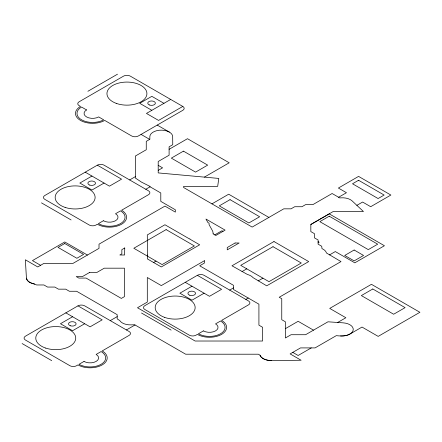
<?xml version="1.0" encoding="UTF-8"?>
<svg xmlns="http://www.w3.org/2000/svg" width="442" height="442" viewBox="0 0 442 442"><rect width="100%" height="100%" fill="white"/><g stroke="black" fill="none" stroke-linecap="round" stroke-linejoin="round"><path stroke-width="0.66" d="M87.897 91.279L117.511 74.184M170.678 99.439L146.451 113.428L158.562 120.423L182.795 106.434A4.757 2.746 0 0 1 182.795 110.318L138.374 135.965A4.757 2.746 0 0 1 131.644 135.965L104.726 120.423A17.133 9.89 0 0 1 80.494 120.423A17.133 9.89 0 0 1 80.494 106.434L79.151 105.655A4.757 2.746 0 0 1 79.151 101.77L123.567 76.123A4.757 2.746 0 0 1 130.296 76.123L182.795 106.434M97.339 165.175L44.846 195.486A4.757 2.746 0 0 0 44.846 199.37L89.267 225.017A4.757 2.746 0 0 0 95.997 225.017L97.339 224.238A17.133 9.89 0 0 0 121.572 224.238A17.133 9.89 0 0 0 121.572 210.248L148.49 194.707A4.757 2.746 0 0 0 148.49 190.822L104.069 165.175A4.757 2.746 0 0 0 97.339 165.175L121.572 179.165L109.456 186.159L85.229 172.17M91.958 176.054L79.842 183.049L91.958 190.043L104.069 183.049M169.098 149.319L187.485 138.705L229.21 162.794L204.436 177.098M129.644 179.944L135.357 176.645M158.197 170.374L162.584 167.844L158.197 165.314M145.799 189.27L150.081 186.795M211.956 203.867L228.685 194.209L268.896 217.425M77.958 305.858L25.465 336.169A4.757 2.746 0 0 0 25.465 340.053L69.88 365.7A4.757 2.746 0 0 0 76.615 365.7L77.958 364.921A17.133 9.89 0 0 0 102.185 364.921A17.133 9.89 0 0 0 102.185 350.931L129.108 335.39A4.757 2.746 0 0 0 129.108 331.506L84.687 305.858A4.757 2.746 0 0 0 77.958 305.858L102.185 319.848L90.074 326.842L65.847 312.853M153.589 262.493L156.026 261.089M72.576 316.737L60.46 323.732L72.576 330.726L84.687 323.732M214.784 234.873L221.956 230.735L222.995 231.337M110.262 320.627L117.185 316.627M197.37 275.322L144.877 305.632A4.757 2.746 0 0 0 144.877 309.516L189.298 335.163A4.757 2.746 0 0 0 196.027 335.163L197.37 334.384A17.133 9.89 0 0 0 221.597 334.384A17.133 9.89 0 0 0 221.597 320.395L248.52 304.853A4.757 2.746 0 0 0 248.52 300.969L204.099 275.322A4.757 2.746 0 0 0 197.37 275.322L221.597 289.311L209.486 296.306L185.259 282.316M338.6 197.254L346.462 192.718L338.384 188.054L358.572 176.397L390.877 195.049L370.689 206.707L362.611 202.044L356.871 205.353M191.988 286.206L179.872 293.195L191.988 300.19L204.099 293.195M126.412 329.953L135.031 324.975M310.831 224.503L329.246 213.873L384.429 245.735L354.821 262.83L335.301 251.564L329.472 254.929M242.023 271.587L246.769 268.846M229.674 290.09L233.475 287.891M318.102 242.846L319.152 242.238L318.102 241.63M258.178 280.908L262.924 278.167M245.829 299.416L248.244 298.018M285.394 328.649L298.135 321.295L313.488 330.157M337.677 322.467L345.871 317.737L329.721 308.411L371.446 284.322L419.9 312.295L378.175 336.39L362.02 327.063L349.826 334.102M311.256 347.909L298.135 355.484L292.764 352.384M349.407 334.318L348.987 334.528M348.539 334.721L348.081 334.909M347.6 335.075L347.114 335.235M346.605 335.373L346.097 335.506M345.567 335.616L345.036 335.721M344.495 335.798L343.948 335.87M343.395 335.92L342.837 335.959M342.279 335.975L341.721 335.986M271.305 360.523L270.747 360.512M341.158 335.97L340.6 335.948M270.189 360.495L269.631 360.457M269.079 360.407L268.532 360.335M34.708 284.04L34.172 283.946M267.99 360.252L267.46 360.153M33.647 283.836L33.133 283.709M266.929 360.042L266.421 359.91M32.625 283.571L32.139 283.41M265.913 359.771L265.432 359.606M264.951 359.44L264.493 359.252M31.658 283.245L31.194 283.062M264.045 359.059L263.625 358.849M30.747 282.869L30.316 282.659M263.205 358.628L262.824 358.396M29.901 282.444L29.515 282.211M163.949 103.323L151.833 96.328L139.722 103.323L151.833 110.318M157.219 125.08L169.33 132.075M141.064 134.407L149.678 139.379M41.482 202.867L71.096 219.961M87.433 255.051L64.753 241.956L32.448 260.609L40.592 265.31M260.001 355.164L258.338 354.208L185.657 354.208L134.661 324.765L131.075 324.876A11.42 6.591 0 0 1 119.721 320.549L117.185 318.87L117.185 314.676L76.632 291.261L69.361 291.261L65.725 289.162L58.46 289.162L54.825 287.062L47.559 287.062L43.924 284.968L36.653 284.968C33.078 283.195 27.117 282.946 26.421 277.93L25.354 259.791L37.752 266.951L43.924 263.388L72.996 263.388L99.014 248.365L99.014 244.166L125.152 229.078L125.163 228.58L126.009 228.58L164.949 206.105L175.33 212.099L175.33 209.768L160.794 201.375L160.794 192.983L149.893 186.684L149.893 186.353L141.468 182.098L135.357 178.01L135.357 156.043L146.258 149.75L146.258 141.357L149.86 139.274L149.832 136.782A11.42 6.591 0 0 1 156.822 130.661A11.42 6.591 0 0 1 169.28 132.047L170.037 132.523A11.42 6.591 0 0 1 172.678 136.7L172.761 144.705L169.098 146.821L169.098 155.214L158.197 161.507L158.197 172.91L218.784 178.435L217.685 186.353L183.634 186.353L183.634 187.518L252.167 227.083L283.781 208.834L291.046 208.834L294.681 206.734L301.947 206.734L305.582 204.635L312.853 204.635L332.119 193.513L339.821 197.961L340.622 197.861A11.42 6.591 0 0 1 352.152 200.922L363.446 211.53L333.218 211.53L310.831 224.453L310.831 231.58L314.466 233.68L314.466 237.873L318.102 239.973L318.102 244.166L321.737 246.266L321.975 248.625A11.42 6.591 0 0 1 326.423 252.968L341.003 261.587L279.222 297.256L281.758 298.72L281.758 319.704L285.394 321.804L285.394 337.986L291.046 334.721L305.582 334.721L327.964 321.804L343.18 322.848A11.42 6.591 0 0 1 352.467 326.992A11.42 6.591 0 0 1 350.517 333.677C346.329 336.434 341.031 336.158 336.279 335.655L315.047 347.909L300.51 347.909L290.123 353.909L301.118 360.252L271.399 360.523C267.244 360.633 261.67 359.103 260.034 355.269M141.512 313.013L171.126 330.108M22.1 343.55L51.714 360.644M262.449 358.153L262.106 357.898M29.139 281.974L28.785 281.72M261.719 357.595L261.476 357.363M28.454 281.46L28.15 281.189M261.189 357.086L260.94 356.793M27.863 280.908L27.608 280.62M260.703 356.501L260.504 356.202M27.365 280.327L27.161 280.029M260.288 355.849L260.172 355.583M26.973 279.725L26.818 279.416M26.68 279.101L26.581 278.78M26.498 278.46L26.448 278.14M124.743 247.962L124.594 254.995L119.837 254.995L121.854 253.83L121.854 249.631L124.743 247.962M147.435 254.995L147.352 258.89L161.313 266.951L199.673 244.802L189.867 239.139L189.867 238.807L189.292 238.807L164.949 224.751L147.297 234.945L147.435 254.995M213.16 233.365L213.088 233.895L215.823 235.475L225.111 230.116L205.944 219.05L207.862 222.486L209.077 223.188L209.077 224.663L212.729 231.216L213.16 233.365M183.447 151.136L171.336 158.131L195.563 172.12L207.674 165.126L183.447 151.136M103.4 220.74L98.417 223.613A15.608 9.011 0 0 0 120.495 223.613A15.608 9.011 0 0 0 120.495 210.873L115.511 213.746A8.564 4.945 0 0 1 115.511 220.74A8.564 4.945 0 0 1 103.4 220.74M64.753 243.514L58.024 247.398L76.869 258.277L83.599 254.393L64.753 243.514M89.726 272.377L82.455 276.576L76.228 276.576L78.825 278.073L86.091 278.073L121.335 298.422L124.451 296.621L124.451 268.183L104.262 268.183L96.997 272.377L89.726 272.377M166.12 229.613L133.815 248.266L162.081 264.581L194.386 245.934L166.12 229.613M230.033 199.651L219.265 205.867L248.874 222.967L259.642 216.746L230.033 199.651M204.403 260.719L161.313 285.598L147.297 277.504L147.297 302.085L137.49 307.748L195.115 341.02L262.554 341.02L262.554 327.262L258.918 325.163L258.918 304.184L233.475 289.499L233.475 285.3L199.673 265.786L204.403 263.051L204.403 260.719M235.094 243.001L227.249 247.531L227.249 249.863L239.133 243.001L235.094 243.001M358.572 180.281L352.517 183.778L378.092 198.546L384.148 195.049L358.572 180.281M273.974 241.536L231.978 265.786L247.476 274.504A11.42 6.591 0 0 1 252.99 277.604L266.703 285.83L308.698 261.587L273.974 241.536M273.018 246.697L240.713 265.349L268.979 281.664L301.284 263.018L273.018 246.697M329.246 216.204L319.826 221.646L368.28 249.62L377.7 244.183L329.246 216.204M84.013 361.423L79.035 364.296A15.608 9.011 0 0 0 101.108 364.296A15.608 9.011 0 0 0 101.108 351.556L96.129 354.429A8.564 4.945 0 0 1 96.129 361.423A8.564 4.945 0 0 1 84.013 361.423M203.43 330.887L198.447 333.76A15.608 9.011 0 0 0 220.525 333.76A15.608 9.011 0 0 0 220.525 321.019L215.541 323.892A8.564 4.945 0 0 1 215.541 330.887A8.564 4.945 0 0 1 203.43 330.887M354.147 250.006L344.727 255.448L354.147 260.89L363.567 255.448L354.147 250.006M372.788 288.985L361.352 295.587L393.651 314.24L405.093 307.638L372.788 288.985M86.555 109.931L81.571 107.052A15.608 9.011 0 0 0 81.571 119.799A15.608 9.011 0 0 0 103.649 119.799L98.665 116.926A8.564 4.945 0 0 1 86.555 116.926A8.564 4.945 0 0 1 86.555 109.931M89.787 185.11A3.807 2.199 0 0 0 95.494 183.203A3.807 2.199 0 0 0 89.787 181.303A3.807 2.199 0 0 0 89.787 185.11M65.14 207.42A19.989 11.542 0 0 0 95.118 197.425A19.989 11.542 0 0 0 65.14 187.436A19.989 11.542 0 0 0 65.14 207.42M189.817 295.256A3.807 2.199 0 0 0 195.524 293.355A3.807 2.199 0 0 0 189.817 291.449A3.807 2.199 0 0 0 189.817 295.256M164.424 317.306A19.989 11.542 0 0 0 195.132 308.08A19.989 11.542 0 0 0 165.932 297.339A19.989 11.542 0 0 0 164.424 317.306M70.4 325.793A3.807 2.199 0 0 0 76.112 323.887A3.807 2.199 0 0 0 70.4 321.986A3.807 2.199 0 0 0 70.4 325.793M45.758 348.103A19.989 11.542 0 0 0 75.737 338.108A19.989 11.542 0 0 0 45.758 328.119A19.989 11.542 0 0 0 45.758 348.103M149.346 104.953A3.807 2.199 0 0 0 155.352 103.384A3.807 2.199 0 0 0 149.993 101.168A3.807 2.199 0 0 0 149.346 104.953M116.196 103.345A19.989 11.542 0 0 0 146.899 94.113A19.989 11.542 0 0 0 117.705 83.372A19.989 11.542 0 0 0 116.196 103.345"/></g></svg>
